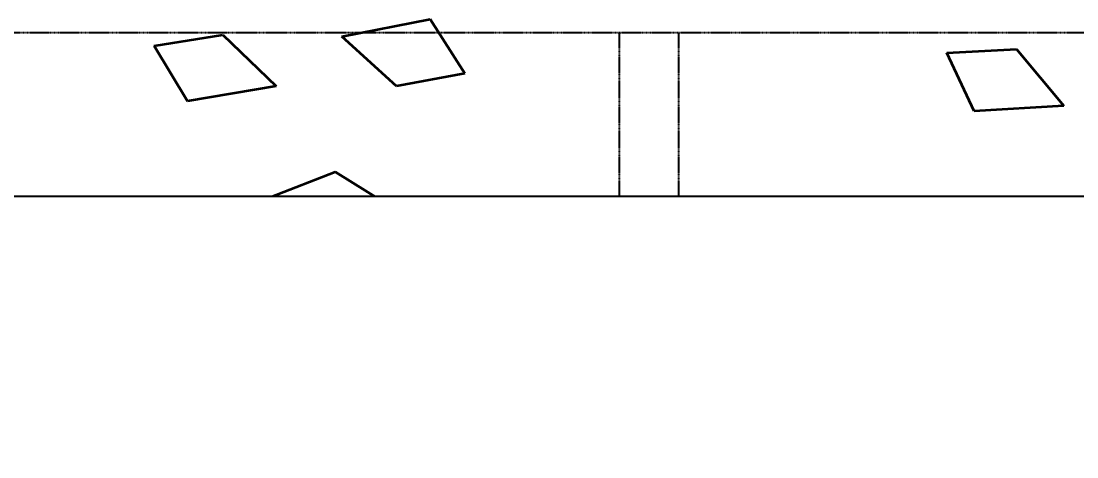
# Model space of a CAD drawing. Header units: millimetres. Extents: x -179928 to 528275, y -469666 to 511935.
# Drawn here: x 227532 to 229321, y 29365 to 30103 of the extents above; entities that cross this region are included whole.
import ezdxf

# ---------------------------------------------------------------- set-up
doc = ezdxf.new("R2010")
doc.units = ezdxf.units.MM
doc.linetypes.add('DASHED', pattern=[0.75, 0.5, -0.25])
for name, color, linetype in [('ad-Elevation 10', 8, 'Continuous'), ('ad-Furniture', 8, 'Continuous'), ('ad-Lvl-Plinth', 30, 'Continuous')]:
    doc.layers.add(name, color=color, linetype=linetype)
doc.layers.add('ad-Landscape', color=94, linetype='Continuous', lineweight=35)
doc.styles.add('Sections_The woods Site plan_Entrances$0$Standard', font='arial.ttf')

# ---------------------------------------------------------------- blocks, each defined once
blk = doc.blocks.new('zw$DAD3')
at = {"true_color": 0x7f5f3f, "transparency": 33554610}
h = blk.add_hatch(dxfattribs=at)
h.set_pattern_fill('DOTS', color=37, scale=20, angle=360)
h.set_pattern_definition([(360, (-800139.518, 271344.397), (15.875, 31.75), [0, -31.75])])
h.paths.add_polyline_path([(450, -2530), (2915, -2530), (2915, -450), (450, -450)])
at = {"layer": 'ad-Elevation 10', "linetype": 'DASHED'}
blk.add_lwpolyline([(0, -2980), (3365, -2980), (3365, 0), (0, 0)], close=True, dxfattribs=at)
for points in [[(2193.3, 0), (2193.3, -2980)], [(2293.3, 0), (2293.3, -2980)]]:
    blk.add_lwpolyline(points, dxfattribs=at)
at = {"layer": 'ad-Elevation 10'}
blk.add_lwpolyline([(450, -2530), (2915, -2530), (2915, -450), (450, -450)], close=True, dxfattribs=at)
blk = doc.blocks.new('zw$66EE')
at = {"layer": 'ad-Furniture', "rotation": 359.9999999999997}
blk.add_blockref('zw$DAD3', (3610, 8185), dxfattribs=at)
blk = doc.blocks.new('1625_West Villa')
at = {"layer": 'ad-Furniture'}
blk.add_blockref('zw$66EE', (0, 0), dxfattribs=at)
blk = doc.blocks.new("All Plot's Villa Plans")
at = {"ltscale": 5}
blk.add_blockref('1625_West Villa', (222742.3, 21898.3), dxfattribs=at)
blk = doc.blocks.new('qerfefr')
at = {"layer": 'ad-Landscape', "color": 70, "ltscale": 1.622888}
for p, q in [((260794.3215, 1945720.4709, 129.9135), (260794.4387, 1945720.4581, 129.9135)), ((260794.3512, 1945720.3656, 129.9135), (260794.3215, 1945720.4709, 129.9135)), ((260794.4387, 1945720.4581, 129.9135), (260794.5029, 1945720.3507, 129.9135)), ((260794.6996, 1945720.2971, 129.9135), (260794.6325, 1945720.4028, 129.9135)), ((260794.6325, 1945720.4028, 129.9135), (260794.7846, 1945720.3918, 129.9135)), ((260794.7846, 1945720.3918, 129.9135), (260794.8171, 1945720.2874, 129.9135)), ((260794.5029, 1945720.3507, 129.9135), (260794.3512, 1945720.3656, 129.9135)), ((260794.8171, 1945720.2874, 129.9135), (260794.6996, 1945720.2971, 129.9135)), ((260794.4439, 1945720.1719, 129.9135), (260794.5612, 1945720.184, 129.9135)), ((260794.5612, 1945720.184, 129.9135), (260794.6465, 1945720.0923, 129.9135)), ((260794.495, 1945720.0752, 129.9135), (260794.4439, 1945720.1719, 129.9135)), ((260794.6465, 1945720.0923, 129.9135), (260794.495, 1945720.0752, 129.9135)), ((260794.9469, 1945719.9833, 129.9135), (260795.0647, 1945719.986, 129.9135)), ((260795.0647, 1945719.986, 129.9135), (260795.1425, 1945719.888, 129.9135)), ((260794.2375, 1945719.9821, 129.9135), (260794.3553, 1945719.9857, 129.9135)), ((260794.2815, 1945719.882, 129.9135), (260794.2375, 1945719.9821, 129.9135)), ((260794.3553, 1945719.9857, 129.9135), (260794.4338, 1945719.8882, 129.9135)), ((260794.9901, 1945719.8829, 129.9135), (260794.9469, 1945719.9833, 129.9135)), ((260794.7015, 1945719.9057, 129.9135), (260794.8131, 1945719.9436, 129.9135)), ((260794.8131, 1945719.9436, 129.9135), (260794.9167, 1945719.8732, 129.9135)), ((260794.7728, 1945719.8228, 129.9135), (260794.7015, 1945719.9057, 129.9135)), ((260794.4338, 1945719.8882, 129.9135), (260794.2815, 1945719.882, 129.9135)), ((260795.1425, 1945719.888, 129.9135), (260794.9901, 1945719.8829, 129.9135)), ((260794.9167, 1945719.8732, 129.9135), (260794.7728, 1945719.8228, 129.9135))]:
    blk.add_line(p, q, dxfattribs=at)
at = {"layer": 'ad-Landscape', "color": 104, "ltscale": 1.622888}
for p, q in [((260795.6142, 1945720.1073, 129.9135), (260795.7294, 1945720.0823, 129.9135)), ((260795.6327, 1945719.9995, 129.9135), (260795.6142, 1945720.1073, 129.9135)), ((260795.7294, 1945720.0823, 129.9135), (260795.782, 1945719.9687, 129.9135)), ((260795.782, 1945719.9687, 129.9135), (260795.6327, 1945719.9995, 129.9135))]:
    blk.add_line(p, q, dxfattribs=at)
blk = doc.blocks.new('zw$E387')
at = {"color": 6, "xscale": 999.9541051248865, "yscale": 999.9541051248865, "zscale": 999.9541051248865, "rotation": 15.20137085992778}
blk.add_blockref('qerfefr', (258738483.7, -1945904237.9, 863692.8), dxfattribs=at)
blk = doc.blocks.new('zw$63CD')
at = {"layer": 'ad-Lvl-Plinth', "insert": (236117.3, -70891), "char_height": 1269.985, "width": 5416.267, "attachment_point": 5, "style": 'Sections_The woods Site plan_Entrances$0$Standard', "bg_fill": 19, "box_fill_scale": 1.5, "bg_fill_color": 257, "bg_fill_transparency": 0}
blk.add_mtext('\\pxt4;497.02', dxfattribs=at)

msp = doc.modelspace()

# ---------------------------------------------------------------- block references
at = {"ltscale": 5}
msp.add_blockref("All Plot's Villa Plans", (0, 0), dxfattribs=at)

# ---------------------------------------------------------------- next in the draw order: block references
msp.add_blockref('zw$E387', (0, 0), dxfattribs=at)

# ---------------------------------------------------------------- next in the draw order: block references
at = {"layer": 'ad-Lvl-Plinth', "ltscale": 5}
msp.add_blockref('zw$63CD', (-5982.9, 99418.6), dxfattribs=at)

doc.saveas('drawing.dxf')
